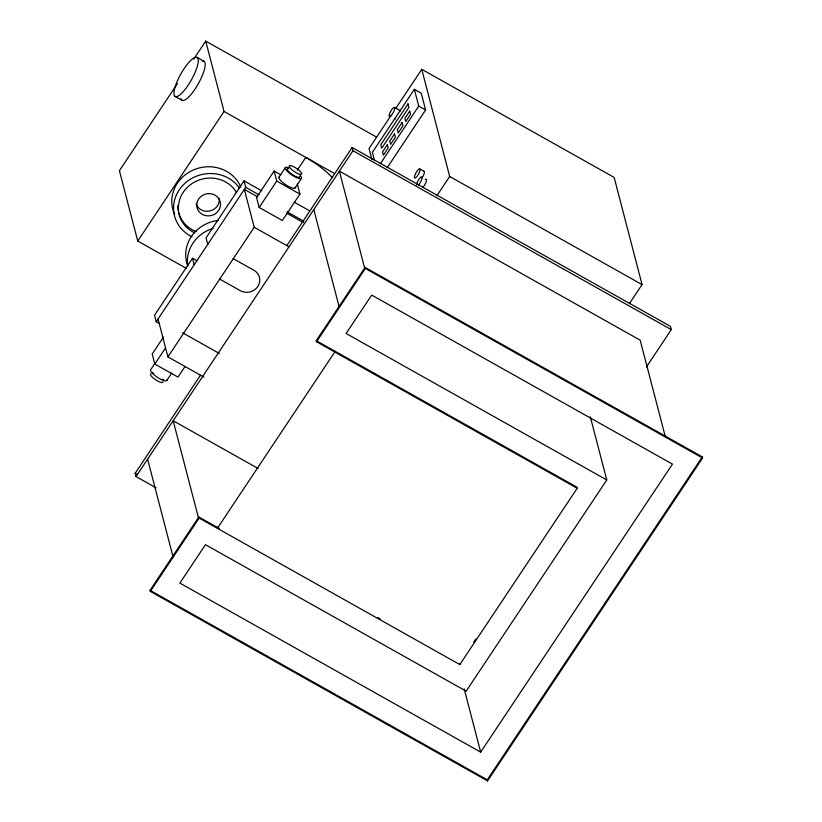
<?xml version="1.0" encoding="UTF-8"?>
<svg xmlns="http://www.w3.org/2000/svg" width="822" height="822" viewBox="0 0 822 822"><rect width="100%" height="100%" fill="white"/><g stroke="black" fill="none" stroke-linecap="round" stroke-linejoin="round"><path stroke-width="1.23" d="M177.418 83.597L119.416 170.709L137.747 241.062L186.347 268.373M193.694 59.163L205.716 41.1L376.702 137.192M137.747 241.062L224.046 111.463L205.716 41.1M196.879 260.728L192.482 258.252L154.526 315.258L156.221 321.751L159.56 323.621M261.848 190.868L244.021 180.85L206.065 237.846L207.761 244.34M156.221 321.751L245.716 187.344L244.021 180.85M163.434 337.143L152.183 354.046L154.793 364.054L177.973 377.082L185.012 366.53M280.764 174.788L274.137 171.058L256.556 197.465L259.166 207.473L282.347 220.502L299.927 194.105L297.317 184.087M154.844 363.437L150.58 369.838A9.7 2.517 33.7 0 0 158.533 378.058A9.7 2.517 33.7 0 0 166.835 379.743M278.925 177.254L285.316 167.647M154.793 364.054L165.345 348.22M259.166 207.473L276.747 181.076L274.137 171.058M203.846 377.082L167.914 356.892L254.214 227.283L244.35 189.399L257.718 196.91M297.297 170.144L305.784 157.392A34.01 8.837 33.7 0 1 332.119 177.449M166.794 380.494L171.767 373.034M295.139 187.919L301.53 178.312M156.118 487.847L136.02 476.555L135.168 473.308L200.496 375.202M286.796 245.593L352.124 147.487L670.454 326.375L671.297 329.632L646.4 367.013M136.02 476.555L352.977 150.734L352.124 147.487M390.83 115.789L369.027 148.525L371.914 159.612M395.752 108.401L421.768 69.325L614.147 177.429L642.064 284.597L629.405 303.606M387.224 167.647L425.621 109.984L421.244 93.205L414.35 89.331L372.397 152.337L374.585 160.732M380.329 163.773L418.727 106.11L414.35 89.331M198.852 516.997L199.14 518.076L459.817 664.566L577.208 488.268L316.532 341.777L316.254 340.688L365.071 267.386L702.296 456.898L702.584 457.988L487.559 780.9L150.323 591.388L150.046 590.299L198.852 516.997L219.31 528.495M150.323 591.388L199.14 518.076M316.532 341.777L365.348 268.465L365.071 267.386M437.027 195.492L449.685 176.483L421.768 69.325M473.76 642.116L475.897 638.91M606.78 479.976L466.136 691.179L205.459 544.688L179.884 583.096L480.675 752.12L672.458 464.111L371.678 295.077L346.103 333.485L606.78 479.976L590.309 416.764M487.559 780.9L487.271 779.821L702.296 456.898M418.727 106.11L425.621 109.984M394.529 107.405A5.23 1.408 -60.7 0 1 391.714 114.864A5.23 1.408 -60.7 0 1 389.628 113.58A5.23 1.408 -60.7 0 1 394.529 107.405L400.17 110.569M449.685 176.483L642.064 284.597M419.816 168.962A5.23 1.408 -60.7 0 1 416.99 176.422A5.23 1.408 -60.7 0 1 414.915 175.137A5.23 1.408 -60.7 0 1 419.816 168.962L424.203 171.428M197.167 57.417A22.4 6.042 -60.7 0 1 185.084 89.413A22.4 6.042 -60.7 0 1 176.165 83.895A22.4 6.042 -60.7 0 1 197.167 57.417L204.062 61.29M352.977 150.734L671.297 329.632M224.046 111.463L334.328 173.442M175.107 96.4L182.001 100.274M276.747 181.076L299.927 194.105M294.235 202.161L309.863 210.946M245.716 187.344L259.084 194.855M287.094 211.819L303.842 221.231M286.683 213.186L303.39 222.577M365.348 268.465L702.584 457.988M254.214 227.283L289.036 246.847M233.068 258.56L253.967 270.315A12.69 11.765 -14.6 0 1 257.831 286.498A12.69 11.765 -14.6 0 1 240.384 290.711L219.474 278.966M316.254 340.688L576.931 487.189L577.208 488.268M182.556 332.776L219.32 353.439M258.067 468.458L173.175 420.751L198.677 518.661M135.168 473.308L137.408 474.561M377.925 617.63L380.154 618.884M150.046 590.299L487.271 779.821M665.347 436.842L640.174 340.164L339.383 171.14L364.567 267.818M459.529 663.488L459.817 664.566M464.204 688.908L480.675 752.12M374.585 373.476L374.863 374.555M313.819 209.538L339.322 307.459M334.482 350.932L334.76 352.022L217.368 528.32L217.08 527.241M192.482 258.252L194.177 264.746M158.05 318.998L167.914 356.892M147.6 459.149L173.113 557.069M202.356 61.136A22.4 6.042 -60.7 0 1 198.174 83.967A22.4 6.042 -60.7 0 1 181.046 98.784M399.769 110.528A5.23 1.408 -60.7 0 1 400.396 110.919M395.022 119.663A5.23 1.408 -60.7 0 1 394.766 118.687M425.303 179.515A5.23 1.408 -60.7 0 1 426.197 181.641A5.23 1.408 -60.7 0 1 422.703 187.56M416.456 184.919A5.23 1.408 -60.7 0 1 419.775 178.138A5.23 1.408 -60.7 0 1 422.025 178.353A5.23 1.408 -60.7 0 1 418.316 185.094M423.803 171.387A5.23 1.408 -60.7 0 1 422.118 177.871M295.18 187.159A9.7 2.517 33.7 0 1 285.809 184.796A9.7 2.517 33.7 0 1 279.521 176.864M300.02 175.189A9.7 2.517 33.7 0 1 298.294 178.312A9.7 2.517 33.7 0 1 286.827 170.781A9.7 2.517 33.7 0 1 288.563 167.647M299.691 176.504A7.47 1.942 33.7 0 1 291.676 174.13A7.47 1.942 33.7 0 1 288.501 168.582M162.962 381.685A7.47 1.942 33.7 0 1 155.748 379.867A7.47 1.942 33.7 0 1 150.909 373.763M163.619 379.569A7.47 1.942 33.7 0 1 162.437 379.271M153.611 373.465A7.47 1.942 33.7 0 1 152.82 372.469M219.238 198.297A11.94 11.076 -14.6 0 1 210.011 210.925A11.94 11.076 -14.6 0 1 196.098 203.887M174.654 214.439A35.829 33.219 -14.6 0 1 194.002 169.702A35.829 33.219 -14.6 0 1 240.733 187.015M192.029 236.757A35.829 33.219 -14.6 0 1 183.337 184.837A35.829 33.219 -14.6 0 1 239.541 188.31M196.129 231.547A30.969 28.708 -14.6 0 1 178.857 213.227M178.282 210.812A30.969 28.708 -14.6 0 1 177.819 205.798M194.619 232.832A30.969 28.708 -14.6 0 1 187.56 187.139A30.969 28.708 -14.6 0 1 236.561 192.667M187.745 266.04A35.829 33.219 -14.6 0 1 213.093 228.352M187.611 265.537A35.829 33.219 -14.6 0 1 218.262 220.419M408 103.901L380.833 144.703L381.747 148.217L408.914 107.425L408 103.901M387.337 144.723L382.549 151.926L383.391 155.173L388.179 147.97L387.337 144.723M394.529 133.924L389.731 141.127L390.584 144.374L395.372 137.171L394.529 133.924M402.122 122.519L397.324 129.722L398.177 132.969L402.965 125.766L402.122 122.519M409.716 111.124L404.917 118.317L405.76 121.574L410.558 114.371L409.716 111.124M290.351 168.284A7.47 1.942 33.7 0 0 301.201 174.387A7.47 1.942 33.7 0 0 294.718 167.277A7.47 1.942 33.7 0 0 290.351 168.284M205.058 215.487A11.94 11.076 -14.6 0 0 220.255 201.955A11.94 11.076 -14.6 0 0 200.609 196.828A11.94 11.076 -14.6 0 0 205.058 215.487"/></g></svg>
